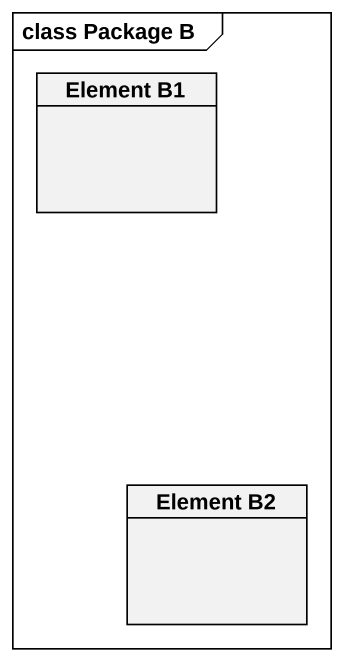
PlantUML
@startuml
mainframe class Package B
hide circle
hide empty members
class "Element B1" as Element_B1
class "Element B2" as Element_B2
@enduml
